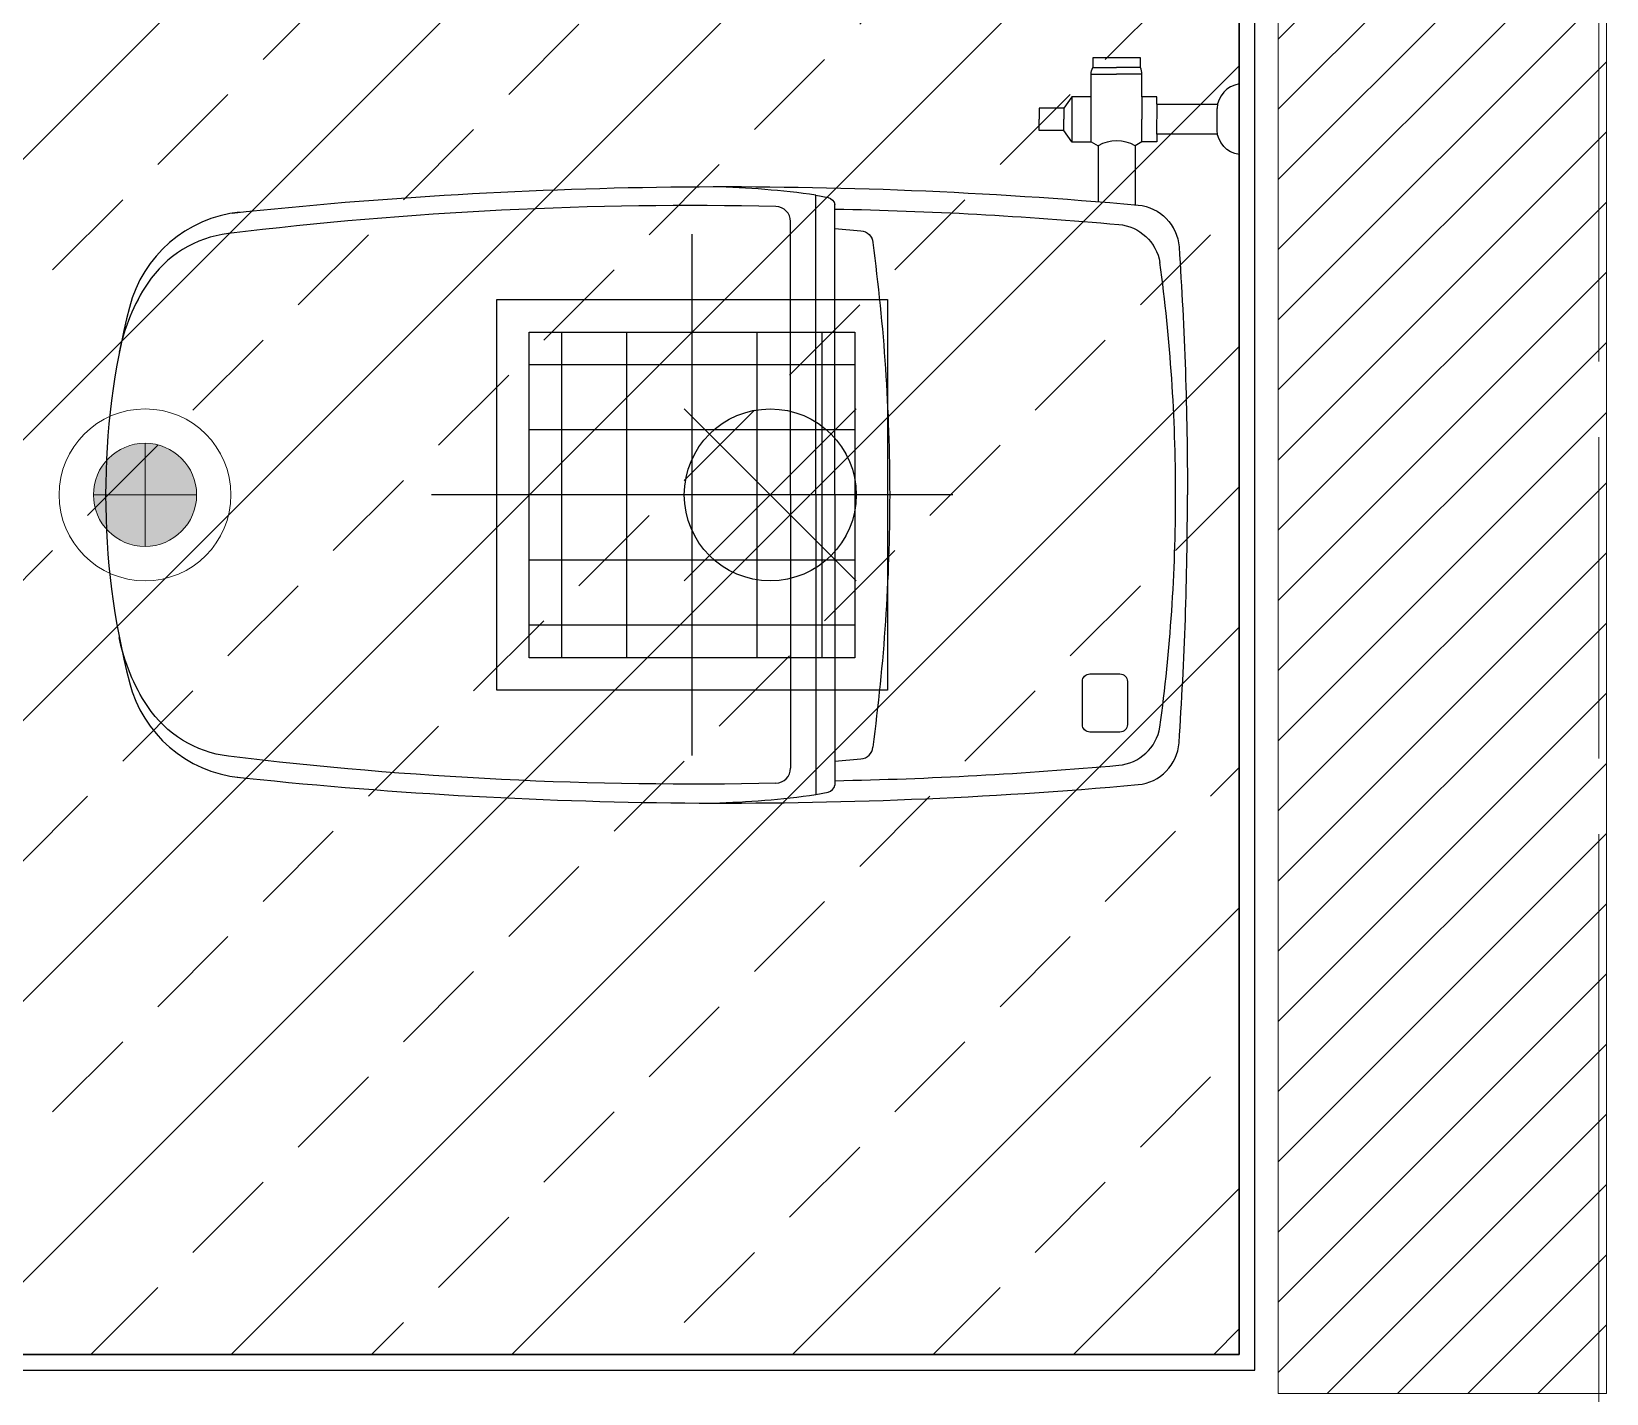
# Model space of a CAD drawing. Header units: millimetres. Extents: x -343543 to 400519, y -115663 to 104219.
# Drawn here: x -255257 to -254249, y 3210 to 4081 of the extents above; entities that cross this region are included whole.
import ezdxf
from ezdxf.xclip import XClip

# ---------------------------------------------------------------- set-up
doc = ezdxf.new("R2010")
doc.units = ezdxf.units.MM
doc.header["$XCLIPFRAME"] = 0
doc.linetypes.add('XREF MAT BANG TUONG XAY$0$CENTER', pattern=[50.8, 31.75, -6.35, 6.35, -6.35])
doc.layers.get('0').update_dxf_attribs({"color": 231, "lineweight": 0})
for name, color, linetype, lineweight in [('A-CLNG', 157, 'Continuous', 25), ('A-PATT', 252, 'Continuous', 9), ('A-SYMBOLS', 10, 'Continuous', 13), ('fix lighting', 2, 'Continuous', 5), ('XREF MAT BANG TUONG XAY$0$01.Xref _MB T1$0$A-FURN', 8, 'Continuous', 5), ('XREF MAT BANG TUONG XAY$0$01.Xref _MB T1$0$A-TEXT', 8, 'Continuous', 25), ('XREF MAT BANG TUONG XAY$0$A-GRID', 8, 'XREF MAT BANG TUONG XAY$0$CENTER', 15), ('XREF MAT BANG TUONG XAY$0$A-WALL-INT', 8, 'Continuous', 9)]:
    doc.layers.add(name, color=color, linetype=linetype, lineweight=lineweight)
for name, color, linetype in [('INNO-GIOTHAI', 20, 'Continuous'), ('XREF MAT BANG TUONG XAY$0$A-FNSH', 8, 'Continuous'), ('XREF MAT BANG TUONG XAY$0$A-FURN', 8, 'Continuous'), ('XREF MAT BANG TUONG XAY$0$A-PATT', 8, 'Continuous')]:
    doc.layers.add(name, color=color, linetype=linetype)

# ---------------------------------------------------------------- blocks, each defined once
blk = doc.blocks.new('XREF MAT BANG TUONG XAY$0$00.xref_IKIGAI_Truc')
at = {"layer": 'XREF MAT BANG TUONG XAY$0$A-GRID', "color": 8, "ltscale": 20}
blk.add_lwpolyline([(8600, -4179.1), (8600, 22924.4)], dxfattribs=at)
blk = doc.blocks.new('XREF MAT BANG TUONG XAY$0$01.Xref _MB T1$0$Electronic toilet-bidet Princess PB-101S_top_dwgmodels.com')
at = {"color": 8, "ltscale": 0.25}
for p, q in [((245, -55), (355, 55)), ((245, 55), (355, -55))]:
    blk.add_line(p, q, dxfattribs=at)
at = {"color": 8}
for points in [[(644.3, 180.3, 0.04919), (64.7, 185.4, 0.368917), (38.5, 158.6, 0.0169), (33.1, 0)], [(270.8, 191.8), (263, 190.2, 0.299625), (258.6, 185.7, 1.218048)], [(258.6, 182.9, 0.01756), (77.1, 173, 0.340895), (50.7, 148.6, 0.074358)], [(296.4, 184.5, -0.035814), (646.7, 167.2, -0.219238), (698.3, 135.4, -0.098211), (716.5, 91.3)], [(258.6, 170.5), (242, 169, 0.356357), (234.3, 161.4)], [(71.5, 147, -0.414214), (76.3, 151.8), (95.5, 151.8)], [(95.5, 151.8, -0.414214), (100.3, 147), (100.3, 119.4, -0.414214), (95.5, 114.6), (76.3, 114.6, -0.414214), (71.5, 119.4), (71.5, 147)], [(644.3, -180.3, -0.04919), (64.7, -185.4, -0.368917), (38.5, -158.6, -0.0169), (33.1, 0)], [(296.4, -184.5, 0.035814), (646.7, -167.2, 0.219238), (698.3, -135.4, 0.098211), (716.5, -91.3)], [(258.6, -182.9, -0.01756), (77.1, -173, -0.340895), (50.7, -148.6, -0.074358)], [(258.6, -170.5), (242, -169, -0.356357), (234.3, -161.4)], [(270.8, -191.8), (263, -190.2, -0.299625), (258.6, -185.7, -1.218048)], [(0, -217.7, -0.356543), (14.2, -233.3)], [(14.2, -240.3, -0.004949), (14.3, -240.3), (14.3, -240.3)], [(0, -262.9, 0.356543), (14.2, -247.3)], [(62.2, -269.2, 0.141943), (63.2, -273.4, 0.425136)], [(94.7, -269.2, -0.141943), (93.7, -273.4, -0.425136)]]:
    blk.add_lwpolyline(points, format="xyb", dxfattribs=at)
for points in [[(270.8, 0), (270.8, 191.8)], [(258.6, 0), (258.6, 185.7)], [(287, 0), (287, 174.9)], [(258.6, 0), (258.6, -185.7)], [(270.8, 0), (270.8, -191.8)], [(287, 0), (287, -174.9)], [(62.2, -225.9), (66.6, -223.4), (66.6, -185.6)], [(94.7, -225.9), (90.3, -223.4), (90.3, -187.6)], [(0, -217.7), (0, -262.9)], [(14.3, -230.7), (52.7, -230.7), (52.5, -249.9), (14.1, -249.9)], [(52.6, -230.7), (52.6, -225.9), (62.2, -225.9), (62.2, -240.3)], [(94.7, -225.9), (94.7, -269.2), (78.4, -269.2)], [(107, -225.9), (94.7, -225.9)], [(107, -254.7), (107, -225.9)], [(107, -225.9), (112.1, -233.2), (112.1, -240.3)], [(14.2, -233.3), (14.2, -247.3)], [(52.6, -249.9), (52.6, -254.7), (62.2, -254.7), (62.2, -240.3)], [(107, -254.7), (112.1, -247.4), (112.1, -240.3)], [(112.1, -233.2), (128, -233.2), (128, -240.3)], [(112.1, -247.4), (128, -247.4), (128, -240.3)], [(62.2, -254.7), (62.2, -269.2), (78.4, -269.2)], [(94.7, -254.7), (107, -254.7)], [(63.2, -273.4), (78.4, -273.4)], [(63.2, -273.4), (63.2, -279.6), (93.7, -279.6), (93.7, -273.4)], [(93.7, -273.4), (78.4, -273.4)]]:
    blk.add_lwpolyline(points, dxfattribs=at)
at = {"color": 8, "ltscale": 0.25}
blk.add_circle((300, 0), 55, dxfattribs=at)
at = {"color": 8}
for centre, radius, start, end in [((352.2, -398.5), 595.9, 91.5209, 97.8464), ((296.6, 174.9), 9.61, 91.2734, 180), ((630.9, 99.6), 81.7, 14.4484, 83.9556), ((1427.3, 0), 1203.9, 172.2935, 180), ((1153, 0), 1112.3, 172.3207, 180), ((244.5, 0), 480.7, 0, 14.4484), ((1153, 0), 1112.3, 180, 187.6793), ((1427.3, 0), 1203.9, 180, 187.7065), ((244.5, 0), 480.7, 345.5516, 0), ((630.9, -99.6), 81.7, 276.0444, 345.5516), ((296.6, -174.9), 9.61, 180, 268.7266), ((352.2, 398.5), 595.9, 262.1536, 268.4791), ((78.4, -202.3), 24.2, 240.6973, 299.3027)]:
    blk.add_arc(centre, radius, start, end, dxfattribs=at)
blk = doc.blocks.new('*U219')
at = {"layer": 'XREF MAT BANG TUONG XAY$0$A-PATT'}
h = blk.add_hatch(dxfattribs=at)
h.set_pattern_fill('ANSI31', color=8, scale=10)
h.set_pattern_definition([(45, (38136.79, -11293.564), (-22.45064, 22.45064), [])])
h.paths.add_polyline_path([(-38.7, 47.5), (2651.3, 47.5), (2651.3, -162.5), (-38.7, -162.5)])
at = {"layer": 'XREF MAT BANG TUONG XAY$0$A-WALL-INT', "color": 8}
blk.add_lwpolyline([(-38.7, 47.5), (2651.3, 47.5), (2651.3, -162.5), (-38.7, -162.5)], close=True, dxfattribs=at)
blk = doc.blocks.new('XREF MAT BANG TUONG XAY$0$01.Xref _MB T1$0$Phong tam')
at = {"color": 8, "rotation": 180}
blk.add_blockref('XREF MAT BANG TUONG XAY$0$01.Xref _MB T1$0$Electronic toilet-bidet Princess PB-101S_top_dwgmodels.com', (-235, 785), dxfattribs=at)
blk.add_blockref('XREF MAT BANG TUONG XAY$0$01.Xref _MB T1$0$Electronic toilet-bidet Princess PB-101S_top_dwgmodels.com', (-235, 785), dxfattribs=at)
at = {"layer": 'XREF MAT BANG TUONG XAY$0$01.Xref _MB T1$0$A-FURN', "color": 8, "rotation": 180}
blk.add_blockref('XREF MAT BANG TUONG XAY$0$01.Xref _MB T1$0$Electronic toilet-bidet Princess PB-101S_top_dwgmodels.com', (-235, 785), dxfattribs=at)
at = {"layer": 'XREF MAT BANG TUONG XAY$0$A-FURN', "color": 8, "xscale": -1, "rotation": 270}
blk.add_blockref('*U219', (-47.5, 248.7), dxfattribs=at)
blk = doc.blocks.new('XREF MAT BANG TUONG XAY$0$xref_IKIGAI_Cot')
at = {"layer": 'XREF MAT BANG TUONG XAY$0$A-GRID', "color": 8, "ltscale": 20}
blk.add_lwpolyline([(8600, -4179.1), (8600, 22924.4)], dxfattribs=at)
blk = doc.blocks.new('01.Xref _MB T1')
at = {"color": 8}
blk.add_blockref('XREF MAT BANG TUONG XAY$0$00.xref_IKIGAI_Truc', (0.00011, 0), dxfattribs=at)
at = {"layer": 'XREF MAT BANG TUONG XAY$0$01.Xref _MB T1$0$A-TEXT', "color": 8}
blk.add_blockref('XREF MAT BANG TUONG XAY$0$01.Xref _MB T1$0$Phong tam', (8605.00011, 2999.99999), dxfattribs=at)
at = {"layer": 'XREF MAT BANG TUONG XAY$0$A-FNSH', "color": 8}
for points in [[(4274.98136, 3234.99987), (5585.00065, 3235.00003), (5585.00065, 3429.9998), (5730.00065, 3430.00006), (5730.00065, 3235.00016), (6819.99957, 3235.00016), (6819.99957, 3435.00006), (6965.00011, 3434.9998), (6965.00011, 3235.00006), (8370.00011, 3234.99991), (8370.00011, 4335.00013), (6965.00011, 4334.99987), (6965.00011, 4134.99998), (6820.00011, 4134.99998), (6820.00011, 4479.99998), (8370.00011, 4480.00014), (8370.00011, 5459.99999)], [(4264.98136, 3224.99987), (5595.00065, 3225.00003), (5595.00065, 3419.99982), (5720.00065, 3420.00004), (5720.00065, 3225.00016), (6829.99957, 3225.00016), (6829.99957, 3425.00004), (6955.00011, 3424.99982), (6955.00011, 3225.00006), (8380.00011, 3224.9999), (8380.00011, 4345.00014), (6955.00011, 4344.99987), (6955.00011, 4144.99998), (6830.00011, 4144.99998), (6830.00011, 4469.99998), (8380.00011, 4470.00014), (8380.00011, 5469.99999)]]:
    blk.add_lwpolyline(points, dxfattribs=at)
at = {"color": 8}
ref = blk.add_blockref('XREF MAT BANG TUONG XAY$0$xref_IKIGAI_Cot', (-0.00927, -0.00001), dxfattribs=at)
XClip(ref).set_block_clipping_path([(-1610.3425959283, -2225.6693134198), (41829.1295208634, 21555.8819575264)])
blk = doc.blocks.new('CUA GIO HOI')
at = {"linetype": 'Continuous'}
for p, q in [((-83.3, 104.2), (-83.3, -104.2)), ((-41.7, 104.2), (-41.7, -104.2)), ((0, 104.2), (0, -104.2)), ((41.7, 104.2), (41.7, -104.2)), ((83.3, 104.2), (83.3, -104.2)), ((104.2, 83.3), (-104.2, 83.3)), ((104.2, 41.7), (-104.2, 41.7)), ((104.2, 0), (-104.2, 0)), ((104.2, -41.7), (-104.2, -41.7)), ((104.2, -83.3), (-104.2, -83.3))]:
    blk.add_line(p, q, dxfattribs=at)
at = {"flags": 128}
for points in [[(0, 166.7), (0, -166.7)], [(166.7, 0), (-166.7, 0)]]:
    blk.add_lwpolyline(points, dxfattribs=at)
for points in [[(125, 125), (-125, 125), (-125, -125), (125, -125)], [(104.2, 104.2), (-104.2, 104.2), (-104.2, -104.2), (104.2, -104.2)]]:
    blk.add_lwpolyline(points, close=True, dxfattribs=at)
blk = doc.blocks.new('XR-TRAN_SANH$0$A$C896e62ca')
at = {"layer": 'A-PATT', "true_color": 0x848484}
h = blk.add_hatch(color=252, dxfattribs=at)
h.dxf.hatch_style = 1
edge = h.paths.add_edge_path()
edge.add_arc((0, 0), 33, 0, 360)
at = {"color": 0, "linetype": 'ByBlock'}
for p, q in [((0, 33), (0, -33)), ((33, 0), (-33, 0))]:
    blk.add_line(p, q, dxfattribs=at)
blk.add_circle((0, 0), 33, dxfattribs=at)
for start, end in [(90, 270), (270, 90)]:
    blk.add_arc((0, 0), 55, start, end, dxfattribs=at)

msp = doc.modelspace()

# ---------------------------------------------------------------- block references
at = {"layer": 'A-SYMBOLS'}
msp.add_blockref('01.Xref _MB T1', (-262854, 0), dxfattribs=at)

# ---------------------------------------------------------------- next in the draw order: hatches: boundary and pattern name
at = {"layer": 'A-PATT'}
h = msp.add_hatch(dxfattribs=at)
h.set_pattern_fill('ANSI33', color=256, scale=20, double=1)
h.set_pattern_definition([(45, (-262854.02, -1e-05), (-89.8026, 89.8026), []), (45, (-262764.22, -1e-05), (-89.8026, 89.8026), [63.5, -31.75])])
h.paths.add_polyline_path([(-258669, 9965), (-254484, 9965), (-254484, 8980), (-255679, 8980), (-255679, 8835), (-254484, 8835), (-254484, 7855), (-255679, 7855), (-255679, 7710), (-254484, 7710), (-254484, 6730), (-255679, 6730), (-255679, 6585), (-254484, 6585), (-254484, 5605), (-255679, 5605), (-255679, 5460), (-254484, 5460), (-254484, 4480), (-256034, 4480), (-256034, 4135), (-255889, 4135), (-255889, 4335), (-254484, 4335), (-254484, 3235), (-255889, 3235), (-255889, 3435), (-256034, 3435), (-256034, 3235), (-257124, 3235), (-257124, 3435), (-257269, 3435), (-257269, 3235), (-258579, 3235), (-258579, 3425), (-258669, 3425), (-258669, 4335), (-257269, 4335), (-257269, 4135), (-257124, 4135), (-257124, 4480), (-258669, 4480)])

# ---------------------------------------------------------------- next in the draw order: linework, layer by layer
at = {"layer": 'A-CLNG', "color": 251}
msp.add_lwpolyline([(-254484, 5460), (-254484, 4480), (-256034, 4480), (-256034, 4135), (-255889, 4135), (-255889, 4335), (-254484, 4335), (-254484, 3235), (-255889, 3235), (-255889, 3435), (-256034, 3435), (-256034, 3235), (-257124, 3235), (-257124, 3435), (-257269, 3435), (-257269, 3235), (-258579, 3235)], dxfattribs=at)

# ---------------------------------------------------------------- next in the draw order: block references
at = {"layer": 'fix lighting'}
msp.add_blockref('XR-TRAN_SANH$0$A$C896e62ca', (-255184, 3785), dxfattribs=at)
at = {"layer": 'INNO-GIOTHAI', "xscale": -1, "rotation": 180}
msp.add_blockref('CUA GIO HOI', (-254834, 3785), dxfattribs=at)

doc.saveas('drawing.dxf')
